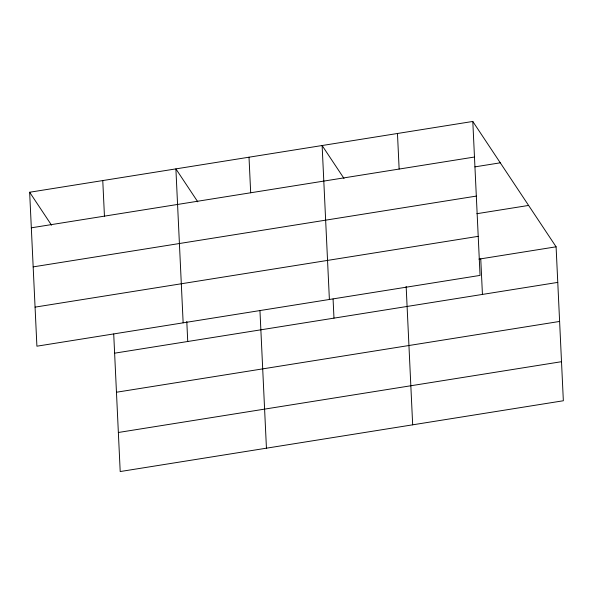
<?xml version="1.0" encoding="UTF-8"?>
<svg xmlns="http://www.w3.org/2000/svg" width="593" height="593" viewBox="0 0 593 593"><rect width="100%" height="100%" fill="white"/><g stroke="black" fill="none" stroke-linecap="round" stroke-linejoin="round"><path stroke-width="0.89" d="M472.799 121.454L480.056 275.404L36.907 346.193L29.65 192.243L472.799 121.454L556.093 246.807L563.35 400.757L120.201 471.546L113.715 334.015M31.325 227.816L474.474 157.026M474.867 166.878L500.284 162.816M33.171 266.88L476.32 196.09M476.868 213.702L528.6 205.437M35.069 307.13L478.217 236.34M478.936 259.134L556.093 246.807M114.619 353.176L557.768 282.387M116.465 392.24L559.607 321.443M118.363 432.482L561.504 361.693M344.014 178.463L322.125 145.522L329.389 299.472M197.773 201.82L175.891 168.879L183.148 322.829M29.65 192.243L51.539 225.184M480.753 258.844L482.435 294.417M406.153 286.382L412.676 424.825M397.466 133.484L399.141 169.064M333.073 298.976L333.978 318.13M259.956 310.658L266.442 448.189M249.008 157.204L250.683 192.777M186.795 321.428L187.736 341.494M102.767 180.561L104.45 216.141"/></g></svg>
